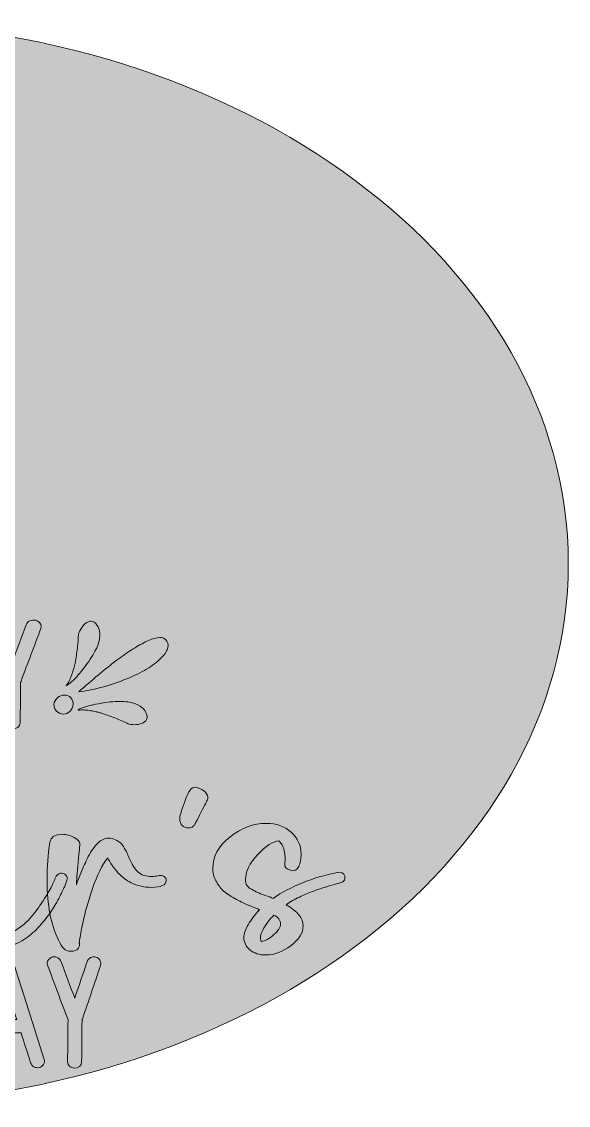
# Model space of a CAD drawing. Extents: x 133 to 1080, y -988 to 306.
# Drawn here: x 942.2 to 1080.2, y -626.2 to -352.5 of the extents above; entities that cross this region are included whole.
import ezdxf

# ---------------------------------------------------------------- set-up
doc = ezdxf.new("R2010")
doc.units = 0
doc.header["$MEASUREMENT"] = 0
doc.layers.add('Layer 1', color=7, linetype='Continuous', lineweight=0)

# ---------------------------------------------------------------- blocks, each defined once
blk = doc.blocks.new('Block_4')
at = {"layer": 'Layer 1', "true_color": 0x7b1916, "transparency": 33554687}
h = blk.add_hatch(color=26, dxfattribs=at)
h.dxf.hatch_style = 2
edge = h.paths.add_edge_path()
edge.add_spline(control_points=[(987.05, -546.17), (987.9, -546.51), (988.49, -546.97), (988.83, -547.53), (989.17, -548.09), (989.24, -548.6), (989.03, -549.04), (988.9, -549.34), (988.35, -550.42), (987.39, -552.28), (986.44, -554.15), (985.93, -555.12), (985.89, -555.22), (985.68, -555.64), (985.34, -555.92), (984.87, -556.07), (984.4, -556.22), (983.94, -556.21), (983.49, -556.03), (982.83, -555.76), (982.41, -555.36), (982.22, -554.81), (982.02, -554.26), (981.99, -553.72), (982.12, -553.18), (982.6, -551.32), (983.26, -549.47), (984.1, -547.62), (984.47, -546.82), (984.85, -546.3), (985.24, -546.05), (985.63, -545.81), (986.24, -545.85), (987.05, -546.17)], knot_values=[0, 0, 0, 0, 1, 1, 1, 2, 2, 2, 3, 3, 3, 4, 4, 4, 5, 5, 5, 6, 6, 6, 7, 7, 7, 8, 8, 8, 9, 9, 9, 10, 10, 10, 11, 11, 11, 11], degree=3, periodic=0)
h = blk.add_hatch(color=26, dxfattribs=at)
h.dxf.hatch_style = 2
edge = h.paths.add_edge_path()
edge.add_spline(control_points=[(1002.7, -584.83), (1003.62, -584.72), (1004.65, -584.15), (1005.8, -583.12), (1006.94, -582.09), (1007.51, -581.22), (1007.51, -580.5), (1007.51, -579.46), (1006.95, -578.67), (1005.84, -578.16), (1004.76, -579.28), (1003.92, -580.37), (1003.32, -581.43), (1002.72, -582.48), (1002.42, -583.29), (1002.42, -583.84), (1002.42, -584.53), (1002.51, -584.86), (1002.7, -584.83)], knot_values=[0, 0, 0, 0, 1, 1, 1, 2, 2, 2, 3, 3, 3, 4, 4, 4, 5, 5, 5, 6, 6, 6, 6], degree=3, periodic=0)
edge = h.paths.add_edge_path()
edge.add_spline(control_points=[(1021.9, -567.4), (1022.85, -567.2), (1023.45, -567.51), (1023.7, -568.33), (1023.95, -569.16), (1023.58, -569.73), (1022.59, -570.05), (1022.56, -570.05), (1022.17, -570.15), (1021.41, -570.35), (1020.65, -570.55), (1019.81, -570.8), (1018.89, -571.09), (1017.96, -571.38), (1016.93, -571.72), (1015.79, -572.13), (1014.65, -572.53), (1013.47, -573.03), (1012.25, -573.62), (1011.03, -574.21), (1009.94, -574.84), (1008.99, -575.51), (1008.99, -575.51), (1008.94, -575.55), (1008.94, -575.55), (1011.78, -577.2), (1013.2, -578.99), (1013.2, -580.93), (1013.2, -582.64), (1012.18, -584.28), (1010.15, -585.87), (1008.11, -587.46), (1006, -588.26), (1003.81, -588.26), (1002.14, -588.26), (1000.8, -587.83), (999.78, -586.96), (998.76, -586.09), (998.25, -585.05), (998.25, -583.84), (998.25, -582.97), (998.61, -581.9), (999.32, -580.63), (1000.03, -579.36), (1001, -578.08), (1002.23, -576.81), (1000.88, -576.29), (999.8, -575.86), (999.02, -575.53), (998.23, -575.2), (997.21, -574.69), (995.96, -574.01), (994.72, -573.33), (993.74, -572.67), (993.05, -572.02), (992.36, -571.37), (991.74, -570.54), (991.2, -569.53), (990.66, -568.51), (990.39, -567.44), (990.39, -566.32), (990.39, -563.4), (991.82, -560.78), (994.69, -558.47), (997.56, -556.15), (1000.64, -555), (1003.95, -555), (1006.41, -555), (1008.49, -555.74), (1010.17, -557.23), (1011.85, -558.72), (1012.69, -560.56), (1012.69, -562.76), (1012.69, -563.92), (1012.49, -564.97), (1012.09, -565.93), (1011.69, -566.79), (1010.98, -567.1), (1009.98, -566.84), (1008.98, -566.58), (1008.51, -566.08), (1008.57, -565.36), (1008.73, -564.12), (1008.68, -562.95), (1008.43, -561.85), (1008.19, -560.75), (1007.72, -559.96), (1007.05, -559.46), (1005.56, -559.55), (1003.8, -560.69), (1001.75, -562.87), (999.7, -565.05), (998.67, -567.2), (998.67, -569.31), (998.67, -569.8), (998.79, -570.24), (999.02, -570.63), (999.25, -571.02), (999.63, -571.37), (1000.17, -571.67), (1000.71, -571.97), (1001.21, -572.23), (1001.66, -572.43), (1002.1, -572.63), (1002.76, -572.89), (1003.62, -573.19), (1004.48, -573.49), (1005.15, -573.75), (1005.61, -573.95), (1010.08, -570.89), (1015.51, -568.7), (1021.9, -567.4)], knot_values=[0, 0, 0, 0, 1, 1, 1, 2, 2, 2, 3, 3, 3, 4, 4, 4, 5, 5, 5, 6, 6, 6, 7, 7, 7, 8, 8, 8, 9, 9, 9, 10, 10, 10, 11, 11, 11, 12, 12, 12, 13, 13, 13, 14, 14, 14, 15, 15, 15, 16, 16, 16, 17, 17, 17, 18, 18, 18, 19, 19, 19, 20, 20, 20, 21, 21, 21, 22, 22, 22, 23, 23, 23, 24, 24, 24, 25, 25, 25, 26, 26, 26, 27, 27, 27, 28, 28, 28, 29, 29, 29, 30, 30, 30, 31, 31, 31, 32, 32, 32, 33, 33, 33, 34, 34, 34, 35, 35, 35, 36, 36, 36, 37, 37, 37, 37], degree=3, periodic=0)
h = blk.add_hatch(color=26, dxfattribs=at)
h.dxf.hatch_style = 2
edge = h.paths.add_edge_path()
edge.add_spline(control_points=[(935.43, -561.46), (933.73, -562.64), (932.2, -564.54), (930.85, -567.14), (932.26, -567.6), (933.55, -567.06), (934.71, -565.51), (935.87, -563.97), (936.1, -562.62), (935.43, -561.46)], knot_values=[0, 0, 0, 0, 1, 1, 1, 2, 2, 2, 3, 3, 3, 3], degree=3, periodic=0)
edge = h.paths.add_edge_path()
edge.add_spline(control_points=[(950.65, -568.83), (950.93, -568.11), (951.35, -567.7), (951.92, -567.59), (952.49, -567.49), (952.95, -567.65), (953.31, -568.07), (953.66, -568.49), (953.75, -568.96), (953.56, -569.48), (953.38, -570), (953.19, -570.48), (953.01, -570.91), (952.82, -571.35), (952.41, -572.21), (951.76, -573.49), (951.11, -574.78), (950.46, -575.94), (949.79, -576.96), (949.13, -577.99), (948.23, -579.16), (947.09, -580.48), (945.94, -581.79), (944.78, -582.89), (943.59, -583.77), (942.4, -584.65), (940.98, -585.4), (939.31, -586.02), (937.65, -586.65), (935.94, -586.96), (934.18, -586.96), (930.29, -586.96), (927.08, -585.68), (924.53, -583.12), (921.99, -580.56), (920.71, -577.39), (920.71, -573.6), (920.71, -570.77), (921.38, -568.09), (922.73, -565.56), (924.07, -563.03), (925.76, -561.04), (927.79, -559.59), (929.83, -558.15), (931.89, -557.43), (933.99, -557.43), (935.63, -557.43), (936.99, -557.8), (938.09, -558.53), (939.18, -559.27), (939.73, -560.39), (939.73, -561.89), (939.73, -564.21), (938.91, -566.15), (937.28, -567.73), (935.64, -569.3), (933.88, -570.09), (932, -570.09), (931.11, -570.03), (930.35, -569.87), (929.74, -569.61), (928.96, -571.69), (928.58, -573.78), (928.58, -575.86), (928.58, -578.17), (929.07, -580.09), (930.04, -581.62), (931.01, -583.16), (932.59, -583.92), (934.78, -583.92), (936.54, -583.92), (938.27, -583.42), (939.98, -582.43), (941.7, -581.43), (943.13, -580.27), (944.29, -578.96), (945.44, -577.64), (946.53, -576.19), (947.55, -574.6), (948.57, -573.01), (949.3, -571.77), (949.75, -570.87), (950.19, -569.97), (950.49, -569.29), (950.65, -568.83)], knot_values=[0, 0, 0, 0, 1, 1, 1, 2, 2, 2, 3, 3, 3, 4, 4, 4, 5, 5, 5, 6, 6, 6, 7, 7, 7, 8, 8, 8, 9, 9, 9, 10, 10, 10, 11, 11, 11, 12, 12, 12, 13, 13, 13, 14, 14, 14, 15, 15, 15, 16, 16, 16, 17, 17, 17, 18, 18, 18, 19, 19, 19, 20, 20, 20, 21, 21, 21, 22, 22, 22, 23, 23, 23, 24, 24, 24, 25, 25, 25, 26, 26, 26, 27, 27, 27, 28, 28, 28, 28], degree=3, periodic=0)
h = blk.add_hatch(color=26, dxfattribs=at)
h.dxf.hatch_style = 2
edge = h.paths.add_edge_path()
edge.add_spline(control_points=[(977.25, -568.18), (977.56, -568.18), (977.87, -568.28), (978.18, -568.48), (978.48, -568.69), (978.64, -569), (978.64, -569.44), (978.64, -570.6), (977.37, -571.17), (974.84, -571.17), (973.98, -571.17), (973.15, -571.08), (972.35, -570.89), (971.54, -570.7), (970.84, -570.49), (970.24, -570.24), (969.64, -570), (969.05, -569.65), (968.46, -569.22), (967.87, -568.79), (967.4, -568.4), (967.03, -568.05), (966.66, -567.7), (966.26, -567.27), (965.85, -566.75), (965.43, -566.23), (965.14, -565.84), (964.97, -565.58), (964.8, -565.32), (964.57, -564.96), (964.3, -564.49), (964.02, -564.03), (963.86, -563.79), (963.83, -563.76), (962.45, -565.49), (961.18, -568.06), (960.04, -571.46), (958.9, -574.85), (958.1, -577.62), (957.66, -579.76), (957.21, -581.9), (956.89, -583.7), (956.71, -585.18), (956.71, -585.18), (956.71, -585.22), (956.71, -585.22), (956.71, -585.22), (956.75, -585.27), (956.75, -585.27), (956.85, -585.76), (956.72, -586.22), (956.38, -586.65), (956.04, -587.09), (955.46, -587.3), (954.63, -587.3), (953.85, -587.3), (953.25, -587.09), (952.8, -586.65), (952.35, -586.22), (951.9, -585.51), (951.43, -584.53), (949.52, -580.45), (948.57, -575.51), (948.57, -569.7), (948.57, -567.99), (948.62, -566.33), (948.73, -564.71), (948.84, -563.09), (948.95, -561.83), (949.07, -560.94), (949.2, -560.04), (949.31, -559.49), (949.4, -559.29), (949.8, -558.28), (950.79, -557.77), (952.36, -557.77), (953.47, -557.77), (954.5, -558.04), (955.44, -558.57), (956.38, -559.11), (956.85, -559.65), (956.85, -560.2), (956.85, -560.46), (956.71, -562), (956.43, -564.82), (956.15, -567.64), (956, -569.55), (955.97, -570.57), (956.37, -569.38), (956.79, -568.25), (957.24, -567.16), (957.69, -566.08), (958.27, -564.83), (958.98, -563.41), (959.68, -561.99), (960.49, -560.86), (961.38, -560.01), (962.28, -559.16), (963.17, -558.73), (964.06, -558.73), (964.68, -558.73), (965.27, -558.87), (965.82, -559.14), (966.38, -559.41), (966.81, -559.69), (967.12, -559.96), (967.43, -560.24), (967.77, -560.69), (968.14, -561.33), (968.51, -561.97), (968.72, -562.38), (968.78, -562.56), (968.84, -562.75), (969.01, -563.17), (969.29, -563.8), (969.91, -565.27), (970.63, -566.42), (971.47, -567.23), (972.3, -568.04), (973.52, -568.44), (975.12, -568.44), (975.31, -568.44), (975.68, -568.4), (976.23, -568.31), (976.79, -568.22), (977.13, -568.18), (977.25, -568.18)], knot_values=[0, 0, 0, 0, 1, 1, 1, 2, 2, 2, 3, 3, 3, 4, 4, 4, 5, 5, 5, 6, 6, 6, 7, 7, 7, 8, 8, 8, 9, 9, 9, 10, 10, 10, 11, 11, 11, 12, 12, 12, 13, 13, 13, 14, 14, 14, 15, 15, 15, 16, 16, 16, 17, 17, 17, 18, 18, 18, 19, 19, 19, 20, 20, 20, 21, 21, 21, 22, 22, 22, 23, 23, 23, 24, 24, 24, 25, 25, 25, 26, 26, 26, 27, 27, 27, 28, 28, 28, 29, 29, 29, 30, 30, 30, 31, 31, 31, 32, 32, 32, 33, 33, 33, 34, 34, 34, 35, 35, 35, 36, 36, 36, 37, 37, 37, 38, 38, 38, 39, 39, 39, 40, 40, 40, 41, 41, 41, 42, 42, 42, 42], degree=3, periodic=0)
at = {"layer": 'Layer 1'}
for points, knots in [([(987.05, -546.17), (987.9, -546.51), (988.49, -546.97), (988.83, -547.53), (989.17, -548.09), (989.24, -548.6), (989.03, -549.04), (988.9, -549.34), (988.35, -550.42), (987.39, -552.28), (986.44, -554.15), (985.93, -555.12), (985.89, -555.22), (985.68, -555.64), (985.34, -555.92), (984.87, -556.07), (984.4, -556.22), (983.94, -556.21), (983.49, -556.03), (982.83, -555.76), (982.41, -555.36), (982.22, -554.81), (982.02, -554.26), (981.99, -553.72), (982.12, -553.18), (982.6, -551.32), (983.26, -549.47), (984.1, -547.62), (984.47, -546.82), (984.85, -546.3), (985.24, -546.05), (985.63, -545.81), (986.24, -545.85), (987.05, -546.17)], [0, 0, 0, 0, 1, 1, 1, 2, 2, 2, 3, 3, 3, 4, 4, 4, 5, 5, 5, 6, 6, 6, 7, 7, 7, 8, 8, 8, 9, 9, 9, 10, 10, 10, 11, 11, 11, 11]), ([(1021.9, -567.4), (1022.85, -567.2), (1023.45, -567.51), (1023.7, -568.33), (1023.95, -569.16), (1023.58, -569.73), (1022.59, -570.05), (1022.56, -570.05), (1022.17, -570.15), (1021.41, -570.35), (1020.65, -570.55), (1019.81, -570.8), (1018.89, -571.09), (1017.96, -571.38), (1016.93, -571.72), (1015.79, -572.13), (1014.65, -572.53), (1013.47, -573.03), (1012.25, -573.62), (1011.03, -574.21), (1009.94, -574.84), (1008.99, -575.51), (1008.99, -575.51), (1008.94, -575.55), (1008.94, -575.55), (1011.78, -577.2), (1013.2, -578.99), (1013.2, -580.93), (1013.2, -582.64), (1012.18, -584.28), (1010.15, -585.87), (1008.11, -587.46), (1006, -588.26), (1003.81, -588.26), (1002.14, -588.26), (1000.8, -587.83), (999.78, -586.96), (998.76, -586.09), (998.25, -585.05), (998.25, -583.84), (998.25, -582.97), (998.61, -581.9), (999.32, -580.63), (1000.03, -579.36), (1001, -578.08), (1002.23, -576.81), (1000.88, -576.29), (999.8, -575.86), (999.02, -575.53), (998.23, -575.2), (997.21, -574.69), (995.96, -574.01), (994.72, -573.33), (993.74, -572.67), (993.05, -572.02), (992.36, -571.37), (991.74, -570.54), (991.2, -569.53), (990.66, -568.51), (990.39, -567.44), (990.39, -566.32), (990.39, -563.4), (991.82, -560.78), (994.69, -558.47), (997.56, -556.15), (1000.64, -555), (1003.95, -555), (1006.41, -555), (1008.49, -555.74), (1010.17, -557.23), (1011.85, -558.72), (1012.69, -560.56), (1012.69, -562.76), (1012.69, -563.92), (1012.49, -564.97), (1012.09, -565.93), (1011.69, -566.79), (1010.98, -567.1), (1009.98, -566.84), (1008.98, -566.58), (1008.51, -566.08), (1008.57, -565.36), (1008.73, -564.12), (1008.68, -562.95), (1008.43, -561.85), (1008.19, -560.75), (1007.72, -559.96), (1007.05, -559.46), (1005.56, -559.55), (1003.8, -560.69), (1001.75, -562.87), (999.7, -565.05), (998.67, -567.2), (998.67, -569.31), (998.67, -569.8), (998.79, -570.24), (999.02, -570.63), (999.25, -571.02), (999.63, -571.37), (1000.17, -571.67), (1000.71, -571.97), (1001.21, -572.23), (1001.66, -572.43), (1002.1, -572.63), (1002.76, -572.89), (1003.62, -573.19), (1004.48, -573.49), (1005.15, -573.75), (1005.61, -573.95), (1010.08, -570.89), (1015.51, -568.7), (1021.9, -567.4)], [0, 0, 0, 0, 1, 1, 1, 2, 2, 2, 3, 3, 3, 4, 4, 4, 5, 5, 5, 6, 6, 6, 7, 7, 7, 8, 8, 8, 9, 9, 9, 10, 10, 10, 11, 11, 11, 12, 12, 12, 13, 13, 13, 14, 14, 14, 15, 15, 15, 16, 16, 16, 17, 17, 17, 18, 18, 18, 19, 19, 19, 20, 20, 20, 21, 21, 21, 22, 22, 22, 23, 23, 23, 24, 24, 24, 25, 25, 25, 26, 26, 26, 27, 27, 27, 28, 28, 28, 29, 29, 29, 30, 30, 30, 31, 31, 31, 32, 32, 32, 33, 33, 33, 34, 34, 34, 35, 35, 35, 36, 36, 36, 37, 37, 37, 37]), ([(950.65, -568.83), (950.93, -568.11), (951.35, -567.7), (951.92, -567.59), (952.49, -567.49), (952.95, -567.65), (953.31, -568.07), (953.66, -568.49), (953.75, -568.96), (953.56, -569.48), (953.38, -570), (953.19, -570.48), (953.01, -570.91), (952.82, -571.35), (952.41, -572.21), (951.76, -573.49), (951.11, -574.78), (950.46, -575.94), (949.79, -576.96), (949.13, -577.99), (948.23, -579.16), (947.09, -580.48), (945.94, -581.79), (944.78, -582.89), (943.59, -583.77), (942.4, -584.65), (940.98, -585.4), (939.31, -586.02), (937.65, -586.65), (935.94, -586.96), (934.18, -586.96), (930.29, -586.96), (927.08, -585.68), (924.53, -583.12), (921.99, -580.56), (920.71, -577.39), (920.71, -573.6), (920.71, -570.77), (921.38, -568.09), (922.73, -565.56), (924.07, -563.03), (925.76, -561.04), (927.79, -559.59), (929.83, -558.15), (931.89, -557.43), (933.99, -557.43), (935.63, -557.43), (936.99, -557.8), (938.09, -558.53), (939.18, -559.27), (939.73, -560.39), (939.73, -561.89), (939.73, -564.21), (938.91, -566.15), (937.28, -567.73), (935.64, -569.3), (933.88, -570.09), (932, -570.09), (931.11, -570.03), (930.35, -569.87), (929.74, -569.61), (928.96, -571.69), (928.58, -573.78), (928.58, -575.86), (928.58, -578.17), (929.07, -580.09), (930.04, -581.62), (931.01, -583.16), (932.59, -583.92), (934.78, -583.92), (936.54, -583.92), (938.27, -583.42), (939.98, -582.43), (941.7, -581.43), (943.13, -580.27), (944.29, -578.96), (945.44, -577.64), (946.53, -576.19), (947.55, -574.6), (948.57, -573.01), (949.3, -571.77), (949.75, -570.87), (950.19, -569.97), (950.49, -569.29), (950.65, -568.83)], [0, 0, 0, 0, 1, 1, 1, 2, 2, 2, 3, 3, 3, 4, 4, 4, 5, 5, 5, 6, 6, 6, 7, 7, 7, 8, 8, 8, 9, 9, 9, 10, 10, 10, 11, 11, 11, 12, 12, 12, 13, 13, 13, 14, 14, 14, 15, 15, 15, 16, 16, 16, 17, 17, 17, 18, 18, 18, 19, 19, 19, 20, 20, 20, 21, 21, 21, 22, 22, 22, 23, 23, 23, 24, 24, 24, 25, 25, 25, 26, 26, 26, 27, 27, 27, 28, 28, 28, 28]), ([(977.25, -568.18), (977.56, -568.18), (977.87, -568.28), (978.18, -568.48), (978.48, -568.69), (978.64, -569), (978.64, -569.44), (978.64, -570.6), (977.37, -571.17), (974.84, -571.17), (973.98, -571.17), (973.15, -571.08), (972.35, -570.89), (971.54, -570.7), (970.84, -570.49), (970.24, -570.24), (969.64, -570), (969.05, -569.65), (968.46, -569.22), (967.87, -568.79), (967.4, -568.4), (967.03, -568.05), (966.66, -567.7), (966.26, -567.27), (965.85, -566.75), (965.43, -566.23), (965.14, -565.84), (964.97, -565.58), (964.8, -565.32), (964.57, -564.96), (964.3, -564.49), (964.02, -564.03), (963.86, -563.79), (963.83, -563.76), (962.45, -565.49), (961.18, -568.06), (960.04, -571.46), (958.9, -574.85), (958.1, -577.62), (957.66, -579.76), (957.21, -581.9), (956.89, -583.7), (956.71, -585.18), (956.71, -585.18), (956.71, -585.22), (956.71, -585.22), (956.71, -585.22), (956.75, -585.27), (956.75, -585.27), (956.85, -585.76), (956.72, -586.22), (956.38, -586.65), (956.04, -587.09), (955.46, -587.3), (954.63, -587.3), (953.85, -587.3), (953.25, -587.09), (952.8, -586.65), (952.35, -586.22), (951.9, -585.51), (951.43, -584.53), (949.52, -580.45), (948.57, -575.51), (948.57, -569.7), (948.57, -567.99), (948.62, -566.33), (948.73, -564.71), (948.84, -563.09), (948.95, -561.83), (949.07, -560.94), (949.2, -560.04), (949.31, -559.49), (949.4, -559.29), (949.8, -558.28), (950.79, -557.77), (952.36, -557.77), (953.47, -557.77), (954.5, -558.04), (955.44, -558.57), (956.38, -559.11), (956.85, -559.65), (956.85, -560.2), (956.85, -560.46), (956.71, -562), (956.43, -564.82), (956.15, -567.64), (956, -569.55), (955.97, -570.57), (956.37, -569.38), (956.79, -568.25), (957.24, -567.16), (957.69, -566.08), (958.27, -564.83), (958.98, -563.41), (959.68, -561.99), (960.49, -560.86), (961.38, -560.01), (962.28, -559.16), (963.17, -558.73), (964.06, -558.73), (964.68, -558.73), (965.27, -558.87), (965.82, -559.14), (966.38, -559.41), (966.81, -559.69), (967.12, -559.96), (967.43, -560.24), (967.77, -560.69), (968.14, -561.33), (968.51, -561.97), (968.72, -562.38), (968.78, -562.56), (968.84, -562.75), (969.01, -563.17), (969.29, -563.8), (969.91, -565.27), (970.63, -566.42), (971.47, -567.23), (972.3, -568.04), (973.52, -568.44), (975.12, -568.44), (975.31, -568.44), (975.68, -568.4), (976.23, -568.31), (976.79, -568.22), (977.13, -568.18), (977.25, -568.18)], [0, 0, 0, 0, 1, 1, 1, 2, 2, 2, 3, 3, 3, 4, 4, 4, 5, 5, 5, 6, 6, 6, 7, 7, 7, 8, 8, 8, 9, 9, 9, 10, 10, 10, 11, 11, 11, 12, 12, 12, 13, 13, 13, 14, 14, 14, 15, 15, 15, 16, 16, 16, 17, 17, 17, 18, 18, 18, 19, 19, 19, 20, 20, 20, 21, 21, 21, 22, 22, 22, 23, 23, 23, 24, 24, 24, 25, 25, 25, 26, 26, 26, 27, 27, 27, 28, 28, 28, 29, 29, 29, 30, 30, 30, 31, 31, 31, 32, 32, 32, 33, 33, 33, 34, 34, 34, 35, 35, 35, 36, 36, 36, 37, 37, 37, 38, 38, 38, 39, 39, 39, 40, 40, 40, 41, 41, 41, 42, 42, 42, 42]), ([(1002.7, -584.83), (1003.62, -584.72), (1004.65, -584.15), (1005.8, -583.12), (1006.94, -582.09), (1007.51, -581.22), (1007.51, -580.5), (1007.51, -579.46), (1006.95, -578.67), (1005.84, -578.16), (1004.76, -579.28), (1003.92, -580.37), (1003.32, -581.43), (1002.72, -582.48), (1002.42, -583.29), (1002.42, -583.84), (1002.42, -584.53), (1002.51, -584.86), (1002.7, -584.83)], [0, 0, 0, 0, 1, 1, 1, 2, 2, 2, 3, 3, 3, 4, 4, 4, 5, 5, 5, 6, 6, 6, 6])]:
    blk.add_open_spline(points, degree=3, knots=knots, dxfattribs=at)
blk = doc.blocks.new('Block_5')
at = {"layer": 'Layer 1', "true_color": 0x7b1916, "transparency": 33554687}
h = blk.add_hatch(color=26, dxfattribs=at)
h.dxf.hatch_style = 2
edge = h.paths.add_edge_path()
edge.add_spline(control_points=[(940.93, -604.56), (939.91, -601.35), (938.89, -598.14), (937.86, -594.93), (936.86, -598.14), (935.85, -601.35), (934.85, -604.56), (936.88, -604.56), (938.9, -604.56), (940.93, -604.56)], knot_values=[0, 0, 0, 0, 1, 1, 1, 2, 2, 2, 3, 3, 3, 3], degree=3, periodic=0)
edge = h.paths.add_edge_path()
edge.add_spline(control_points=[(947.84, -614.63), (948.12, -615.5), (947.47, -616.47), (946.57, -616.69), (945.62, -616.93), (944.69, -616.36), (944.41, -615.48), (943.61, -612.96), (942.8, -610.44), (942, -607.92), (941.91, -607.94), (941.82, -607.95), (941.72, -607.95), (939.08, -607.95), (936.44, -607.95), (933.79, -607.95), (933, -610.47), (932.21, -613), (931.42, -615.53), (931.15, -616.4), (930.16, -616.94), (929.23, -616.68), (928.32, -616.43), (927.75, -615.46), (928.02, -614.58), (930.68, -606.08), (933.33, -597.59), (935.99, -589.09), (936.23, -588.31), (937.03, -587.81), (937.85, -587.88), (938.69, -587.81), (939.47, -588.35), (939.72, -589.13), (942.42, -597.63), (945.13, -606.13), (947.84, -614.63)], knot_values=[0, 0, 0, 0, 1, 1, 1, 2, 2, 2, 3, 3, 3, 4, 4, 4, 5, 5, 5, 6, 6, 6, 7, 7, 7, 8, 8, 8, 9, 9, 9, 10, 10, 10, 11, 11, 11, 12, 12, 12, 12], degree=3, periodic=0)
h = blk.add_hatch(color=26, dxfattribs=at)
h.dxf.hatch_style = 2
edge = h.paths.add_edge_path()
edge.add_spline(control_points=[(962.07, -590.86), (960.54, -595.41), (959.01, -599.95), (957.48, -604.49), (957.46, -604.54), (957.45, -604.58), (957.42, -604.63), (957.42, -604.69), (957.41, -604.75), (957.39, -604.81), (957.36, -608.28), (957.32, -611.75), (957.29, -615.22), (957.27, -617.4), (953.73, -617.35), (953.75, -615.18), (953.78, -611.67), (953.81, -608.16), (953.85, -604.65), (952.13, -600.04), (950.4, -595.43), (948.68, -590.82), (948.36, -589.95), (949.08, -588.97), (949.95, -588.76), (950.93, -588.51), (951.79, -589.1), (952.11, -589.96), (953.26, -593.03), (954.4, -596.11), (955.55, -599.18), (956.59, -596.09), (957.63, -593.01), (958.67, -589.92), (958.97, -589.05), (959.92, -588.51), (960.87, -588.77), (961.77, -589.02), (962.37, -589.99), (962.07, -590.86)], knot_values=[0, 0, 0, 0, 1, 1, 1, 2, 2, 2, 3, 3, 3, 4, 4, 4, 5, 5, 5, 6, 6, 6, 7, 7, 7, 8, 8, 8, 9, 9, 9, 10, 10, 10, 11, 11, 11, 12, 12, 12, 13, 13, 13, 13], degree=3, periodic=0)
h = blk.add_hatch(color=26, dxfattribs=at)
h.dxf.hatch_style = 2
edge = h.paths.add_edge_path()
edge.add_spline(control_points=[(924.45, -602.15), (924.43, -601.79), (924.41, -601.43), (924.37, -601.07), (924.36, -600.98), (924.35, -600.89), (924.35, -600.8), (924.35, -600.82), (924.3, -600.44), (924.3, -600.45), (924.11, -599.16), (923.78, -597.89), (923.31, -596.67), (923.29, -596.62), (923.27, -596.57), (923.25, -596.52), (923.24, -596.5), (923.22, -596.45), (923.19, -596.39), (923.12, -596.24), (923.05, -596.09), (922.98, -595.95), (922.86, -595.71), (922.73, -595.47), (922.59, -595.24), (922.29, -594.73), (921.99, -594.3), (921.6, -593.87), (921.07, -593.31), (920.72, -593.02), (920.07, -592.67), (919.67, -592.45), (919.8, -592.5), (919.42, -592.38), (919.17, -592.3), (918.91, -592.23), (918.64, -592.18), (918.75, -592.2), (918.22, -592.14), (918.16, -592.14), (918.01, -592.14), (917.87, -592.14), (917.72, -592.15), (917.67, -592.15), (917.5, -592.16), (917.46, -592.17), (917.32, -592.19), (917.18, -592.22), (917.04, -592.25), (916.89, -592.28), (916.74, -592.32), (916.59, -592.37), (916.55, -592.38), (916.35, -592.44), (916.33, -592.45), (916.23, -592.48), (916.14, -592.52), (916.05, -592.56), (916.11, -599.38), (916.16, -606.2), (916.22, -613.02), (916.25, -613.03), (916.28, -613.04), (916.31, -613.05), (916.47, -613.11), (916.63, -613.15), (916.8, -613.2), (916.94, -613.23), (917.08, -613.26), (917.23, -613.29), (917.27, -613.3), (917.3, -613.31), (917.33, -613.31), (917.4, -613.32), (917.48, -613.32), (917.49, -613.32), (917.9, -613.36), (918.3, -613.35), (918.71, -613.32), (918.56, -613.33), (919.15, -613.25), (919.28, -613.22), (919.47, -613.17), (919.64, -613.12), (919.82, -613.07), (919.85, -613.06), (919.87, -613.05), (919.89, -613.05), (919.9, -613.04), (919.92, -613.03), (919.94, -613.02), (920.22, -612.89), (920.49, -612.76), (920.76, -612.59), (920.77, -612.59), (921.01, -612.42), (921.02, -612.41), (921.09, -612.36), (921.15, -612.31), (921.21, -612.26), (921.77, -611.79), (922.08, -611.43), (922.46, -610.85), (923.18, -609.77), (923.43, -609.15), (923.81, -607.86), (924, -607.22), (924.15, -606.57), (924.26, -605.92), (924.26, -605.87), (924.31, -605.57), (924.31, -605.57), (924.32, -605.45), (924.34, -605.33), (924.35, -605.21), (924.39, -604.86), (924.42, -604.5), (924.44, -604.14), (924.47, -603.48), (924.48, -602.81), (924.45, -602.15)], knot_values=[0, 0, 0, 0, 1, 1, 1, 2, 2, 2, 3, 3, 3, 4, 4, 4, 5, 5, 5, 6, 6, 6, 7, 7, 7, 8, 8, 8, 9, 9, 9, 10, 10, 10, 11, 11, 11, 12, 12, 12, 13, 13, 13, 14, 14, 14, 15, 15, 15, 16, 16, 16, 17, 17, 17, 18, 18, 18, 19, 19, 19, 20, 20, 20, 21, 21, 21, 22, 22, 22, 23, 23, 23, 24, 24, 24, 25, 25, 25, 26, 26, 26, 27, 27, 27, 28, 28, 28, 29, 29, 29, 30, 30, 30, 31, 31, 31, 32, 32, 32, 33, 33, 33, 34, 34, 34, 35, 35, 35, 36, 36, 36, 37, 37, 37, 38, 38, 38, 39, 39, 39, 40, 40, 40, 40], degree=3, periodic=0)
edge = h.paths.add_edge_path()
edge.add_spline(control_points=[(927.86, -600.58), (928.22, -603.59), (927.97, -606.8), (926.93, -609.68), (925.84, -612.67), (923.8, -615.43), (920.51, -616.4), (918.98, -616.85), (917.1, -616.88), (915.55, -616.38), (915.24, -616.61), (914.85, -616.75), (914.44, -616.75), (913.47, -616.73), (912.7, -615.95), (912.7, -615.03), (912.63, -606.81), (912.56, -598.59), (912.49, -590.37), (912.49, -589.45), (913.34, -588.69), (914.29, -588.7), (914.75, -588.71), (915.16, -588.89), (915.47, -589.17), (916.78, -588.77), (918.16, -588.66), (919.55, -588.91), (921.49, -589.26), (923.27, -590.44), (924.48, -591.9), (926.54, -594.39), (927.48, -597.46), (927.86, -600.58)], knot_values=[0, 0, 0, 0, 1, 1, 1, 2, 2, 2, 3, 3, 3, 4, 4, 4, 5, 5, 5, 6, 6, 6, 7, 7, 7, 8, 8, 8, 9, 9, 9, 10, 10, 10, 11, 11, 11, 11], degree=3, periodic=0)
at = {"layer": 'Layer 1'}
for points, knots in [([(947.84, -614.63), (948.12, -615.5), (947.47, -616.47), (946.57, -616.69), (945.62, -616.93), (944.69, -616.36), (944.41, -615.48), (943.61, -612.96), (942.8, -610.44), (942, -607.92), (941.91, -607.94), (941.82, -607.95), (941.72, -607.95), (939.08, -607.95), (936.44, -607.95), (933.79, -607.95), (933, -610.47), (932.21, -613), (931.42, -615.53), (931.15, -616.4), (930.16, -616.94), (929.23, -616.68), (928.32, -616.43), (927.75, -615.46), (928.02, -614.58), (930.68, -606.08), (933.33, -597.59), (935.99, -589.09), (936.23, -588.31), (937.03, -587.81), (937.85, -587.88), (938.69, -587.81), (939.47, -588.35), (939.72, -589.13), (942.42, -597.63), (945.13, -606.13), (947.84, -614.63)], [0, 0, 0, 0, 1, 1, 1, 2, 2, 2, 3, 3, 3, 4, 4, 4, 5, 5, 5, 6, 6, 6, 7, 7, 7, 8, 8, 8, 9, 9, 9, 10, 10, 10, 11, 11, 11, 12, 12, 12, 12]), ([(962.07, -590.86), (960.54, -595.41), (959.01, -599.95), (957.48, -604.49), (957.46, -604.54), (957.45, -604.58), (957.42, -604.63), (957.42, -604.69), (957.41, -604.75), (957.39, -604.81), (957.36, -608.28), (957.32, -611.75), (957.29, -615.22), (957.27, -617.4), (953.73, -617.35), (953.75, -615.18), (953.78, -611.67), (953.81, -608.16), (953.85, -604.65), (952.13, -600.04), (950.4, -595.43), (948.68, -590.82), (948.36, -589.95), (949.08, -588.97), (949.95, -588.76), (950.93, -588.51), (951.79, -589.1), (952.11, -589.96), (953.26, -593.03), (954.4, -596.11), (955.55, -599.18), (956.59, -596.09), (957.63, -593.01), (958.67, -589.92), (958.97, -589.05), (959.92, -588.51), (960.87, -588.77), (961.77, -589.02), (962.37, -589.99), (962.07, -590.86)], [0, 0, 0, 0, 1, 1, 1, 2, 2, 2, 3, 3, 3, 4, 4, 4, 5, 5, 5, 6, 6, 6, 7, 7, 7, 8, 8, 8, 9, 9, 9, 10, 10, 10, 11, 11, 11, 12, 12, 12, 13, 13, 13, 13]), ([(927.86, -600.58), (928.22, -603.59), (927.97, -606.8), (926.93, -609.68), (925.84, -612.67), (923.8, -615.43), (920.51, -616.4), (918.98, -616.85), (917.1, -616.88), (915.55, -616.38), (915.24, -616.61), (914.85, -616.75), (914.44, -616.75), (913.47, -616.73), (912.7, -615.95), (912.7, -615.03), (912.63, -606.81), (912.56, -598.59), (912.49, -590.37), (912.49, -589.45), (913.34, -588.69), (914.29, -588.7), (914.75, -588.71), (915.16, -588.89), (915.47, -589.17), (916.78, -588.77), (918.16, -588.66), (919.55, -588.91), (921.49, -589.26), (923.27, -590.44), (924.48, -591.9), (926.54, -594.39), (927.48, -597.46), (927.86, -600.58)], [0, 0, 0, 0, 1, 1, 1, 2, 2, 2, 3, 3, 3, 4, 4, 4, 5, 5, 5, 6, 6, 6, 7, 7, 7, 8, 8, 8, 9, 9, 9, 10, 10, 10, 11, 11, 11, 11]), ([(924.45, -602.15), (924.43, -601.79), (924.41, -601.43), (924.37, -601.07), (924.36, -600.98), (924.35, -600.89), (924.35, -600.8), (924.35, -600.82), (924.3, -600.44), (924.3, -600.45), (924.11, -599.16), (923.78, -597.89), (923.31, -596.67), (923.29, -596.62), (923.27, -596.57), (923.25, -596.52), (923.24, -596.5), (923.22, -596.45), (923.19, -596.39), (923.12, -596.24), (923.05, -596.09), (922.98, -595.95), (922.86, -595.71), (922.73, -595.47), (922.59, -595.24), (922.29, -594.73), (921.99, -594.3), (921.6, -593.87), (921.07, -593.31), (920.72, -593.02), (920.07, -592.67), (919.67, -592.45), (919.8, -592.5), (919.42, -592.38), (919.17, -592.3), (918.91, -592.23), (918.64, -592.18), (918.75, -592.2), (918.22, -592.14), (918.16, -592.14), (918.01, -592.14), (917.87, -592.14), (917.72, -592.15), (917.67, -592.15), (917.5, -592.16), (917.46, -592.17), (917.32, -592.19), (917.18, -592.22), (917.04, -592.25), (916.89, -592.28), (916.74, -592.32), (916.59, -592.37), (916.55, -592.38), (916.35, -592.44), (916.33, -592.45), (916.23, -592.48), (916.14, -592.52), (916.05, -592.56), (916.11, -599.38), (916.16, -606.2), (916.22, -613.02), (916.25, -613.03), (916.28, -613.04), (916.31, -613.05), (916.47, -613.11), (916.63, -613.15), (916.8, -613.2), (916.94, -613.23), (917.08, -613.26), (917.23, -613.29), (917.27, -613.3), (917.3, -613.31), (917.33, -613.31), (917.4, -613.32), (917.48, -613.32), (917.49, -613.32), (917.9, -613.36), (918.3, -613.35), (918.71, -613.32), (918.56, -613.33), (919.15, -613.25), (919.28, -613.22), (919.47, -613.17), (919.64, -613.12), (919.82, -613.07), (919.85, -613.06), (919.87, -613.05), (919.89, -613.05), (919.9, -613.04), (919.92, -613.03), (919.94, -613.02), (920.22, -612.89), (920.49, -612.76), (920.76, -612.59), (920.77, -612.59), (921.01, -612.42), (921.02, -612.41), (921.09, -612.36), (921.15, -612.31), (921.21, -612.26), (921.77, -611.79), (922.08, -611.43), (922.46, -610.85), (923.18, -609.77), (923.43, -609.15), (923.81, -607.86), (924, -607.22), (924.15, -606.57), (924.26, -605.92), (924.26, -605.87), (924.31, -605.57), (924.31, -605.57), (924.32, -605.45), (924.34, -605.33), (924.35, -605.21), (924.39, -604.86), (924.42, -604.5), (924.44, -604.14), (924.47, -603.48), (924.48, -602.81), (924.45, -602.15)], [0, 0, 0, 0, 1, 1, 1, 2, 2, 2, 3, 3, 3, 4, 4, 4, 5, 5, 5, 6, 6, 6, 7, 7, 7, 8, 8, 8, 9, 9, 9, 10, 10, 10, 11, 11, 11, 12, 12, 12, 13, 13, 13, 14, 14, 14, 15, 15, 15, 16, 16, 16, 17, 17, 17, 18, 18, 18, 19, 19, 19, 20, 20, 20, 21, 21, 21, 22, 22, 22, 23, 23, 23, 24, 24, 24, 25, 25, 25, 26, 26, 26, 27, 27, 27, 28, 28, 28, 29, 29, 29, 30, 30, 30, 31, 31, 31, 32, 32, 32, 33, 33, 33, 34, 34, 34, 35, 35, 35, 36, 36, 36, 37, 37, 37, 38, 38, 38, 39, 39, 39, 40, 40, 40, 40]), ([(940.93, -604.56), (939.91, -601.35), (938.89, -598.14), (937.86, -594.93), (936.86, -598.14), (935.85, -601.35), (934.85, -604.56), (936.88, -604.56), (938.9, -604.56), (940.93, -604.56)], [0, 0, 0, 0, 1, 1, 1, 2, 2, 2, 3, 3, 3, 3])]:
    blk.add_open_spline(points, degree=3, knots=knots, dxfattribs=at)
blk = doc.blocks.new('Block_6')
at = {"layer": 'Layer 1', "true_color": 0x7b1916, "transparency": 33554687}
h = blk.add_hatch(color=26, dxfattribs=at)
h.dxf.hatch_style = 2
edge = h.paths.add_edge_path()
edge.add_spline(control_points=[(877.36, -505.33), (877.44, -513.36), (877.51, -521.4), (877.58, -529.43), (877.59, -530.33), (876.65, -531.07), (875.62, -531.06), (874.56, -531.05), (873.72, -530.28), (873.71, -529.39), (873.69, -527.08), (873.67, -524.77), (873.65, -522.46), (871.6, -522.46), (869.54, -522.46), (867.49, -522.46), (867.51, -524.78), (867.53, -527.11), (867.55, -529.43), (867.56, -530.33), (866.62, -531.07), (865.59, -531.06), (864.53, -531.05), (863.69, -530.28), (863.68, -529.39), (863.61, -521.35), (863.54, -513.32), (863.46, -505.28), (863.45, -504.38), (864.39, -503.64), (865.42, -503.65), (866.48, -503.66), (867.32, -504.43), (867.33, -505.32), (867.37, -509.93), (867.42, -514.54), (867.46, -519.15), (869.51, -519.15), (871.57, -519.15), (873.62, -519.15), (873.58, -514.53), (873.54, -509.91), (873.49, -505.28), (873.49, -504.38), (874.42, -503.64), (875.45, -503.65), (876.51, -503.66), (877.35, -504.43), (877.36, -505.33)], knot_values=[0, 0, 0, 0, 1, 1, 1, 2, 2, 2, 3, 3, 3, 4, 4, 4, 5, 5, 5, 6, 6, 6, 7, 7, 7, 8, 8, 8, 9, 9, 9, 10, 10, 10, 11, 11, 11, 12, 12, 12, 13, 13, 13, 14, 14, 14, 15, 15, 15, 16, 16, 16, 16], degree=3, periodic=0)
h = blk.add_hatch(color=26, dxfattribs=at)
h.dxf.hatch_style = 2
edge = h.paths.add_edge_path()
edge.add_spline(control_points=[(892.79, -519.15), (891.67, -516.01), (890.55, -512.88), (889.44, -509.74), (888.34, -512.88), (887.24, -516.01), (886.15, -519.15), (888.36, -519.15), (890.57, -519.15), (892.79, -519.15)], knot_values=[0, 0, 0, 0, 1, 1, 1, 2, 2, 2, 3, 3, 3, 3], degree=3, periodic=0)
edge = h.paths.add_edge_path()
edge.add_spline(control_points=[(900.33, -528.99), (900.64, -529.85), (899.93, -530.79), (898.95, -531.01), (897.91, -531.24), (896.89, -530.68), (896.59, -529.83), (895.71, -527.36), (894.84, -524.9), (893.96, -522.44), (893.86, -522.45), (893.76, -522.46), (893.65, -522.46), (890.76, -522.46), (887.88, -522.46), (884.99, -522.46), (884.13, -524.93), (883.27, -527.4), (882.4, -529.87), (882.1, -530.73), (881.02, -531.25), (880, -531), (879.01, -530.75), (878.39, -529.8), (878.69, -528.95), (881.59, -520.64), (884.49, -512.33), (887.39, -504.03), (887.66, -503.27), (888.53, -502.78), (889.42, -502.84), (890.34, -502.78), (891.19, -503.3), (891.46, -504.07), (894.42, -512.38), (897.38, -520.68), (900.33, -528.99)], knot_values=[0, 0, 0, 0, 1, 1, 1, 2, 2, 2, 3, 3, 3, 4, 4, 4, 5, 5, 5, 6, 6, 6, 7, 7, 7, 8, 8, 8, 9, 9, 9, 10, 10, 10, 11, 11, 11, 12, 12, 12, 12], degree=3, periodic=0)
h = blk.add_hatch(color=26, dxfattribs=at)
h.dxf.hatch_style = 2
edge = h.paths.add_edge_path()
edge.add_spline(control_points=[(947.01, -505.76), (945.33, -510.2), (943.66, -514.64), (941.99, -519.08), (941.97, -519.13), (941.95, -519.17), (941.93, -519.22), (941.92, -519.28), (941.91, -519.34), (941.89, -519.4), (941.85, -522.79), (941.82, -526.18), (941.78, -529.57), (941.76, -531.7), (937.89, -531.66), (937.91, -529.53), (937.95, -526.1), (937.98, -522.67), (938.02, -519.24), (936.14, -514.74), (934.26, -510.23), (932.38, -505.72), (932.03, -504.88), (932.82, -503.91), (933.76, -503.7), (934.84, -503.46), (935.77, -504.04), (936.12, -504.88), (937.38, -507.89), (938.63, -510.89), (939.88, -513.89), (941.02, -510.87), (942.15, -507.86), (943.29, -504.84), (943.61, -503.99), (944.66, -503.46), (945.69, -503.71), (946.67, -503.96), (947.33, -504.91), (947.01, -505.76)], knot_values=[0, 0, 0, 0, 1, 1, 1, 2, 2, 2, 3, 3, 3, 4, 4, 4, 5, 5, 5, 6, 6, 6, 7, 7, 7, 8, 8, 8, 9, 9, 9, 10, 10, 10, 11, 11, 11, 12, 12, 12, 13, 13, 13, 13], degree=3, periodic=0)
at = {"layer": 'Layer 1'}
for points, knots in [([(877.36, -505.33), (877.44, -513.36), (877.51, -521.4), (877.58, -529.43), (877.59, -530.33), (876.65, -531.07), (875.62, -531.06), (874.56, -531.05), (873.72, -530.28), (873.71, -529.39), (873.69, -527.08), (873.67, -524.77), (873.65, -522.46), (871.6, -522.46), (869.54, -522.46), (867.49, -522.46), (867.51, -524.78), (867.53, -527.11), (867.55, -529.43), (867.56, -530.33), (866.62, -531.07), (865.59, -531.06), (864.53, -531.05), (863.69, -530.28), (863.68, -529.39), (863.61, -521.35), (863.54, -513.32), (863.46, -505.28), (863.45, -504.38), (864.39, -503.64), (865.42, -503.65), (866.48, -503.66), (867.32, -504.43), (867.33, -505.32), (867.37, -509.93), (867.42, -514.54), (867.46, -519.15), (869.51, -519.15), (871.57, -519.15), (873.62, -519.15), (873.58, -514.53), (873.54, -509.91), (873.49, -505.28), (873.49, -504.38), (874.42, -503.64), (875.45, -503.65), (876.51, -503.66), (877.35, -504.43), (877.36, -505.33)], [0, 0, 0, 0, 1, 1, 1, 2, 2, 2, 3, 3, 3, 4, 4, 4, 5, 5, 5, 6, 6, 6, 7, 7, 7, 8, 8, 8, 9, 9, 9, 10, 10, 10, 11, 11, 11, 12, 12, 12, 13, 13, 13, 14, 14, 14, 15, 15, 15, 16, 16, 16, 16]), ([(900.33, -528.99), (900.64, -529.85), (899.93, -530.79), (898.95, -531.01), (897.91, -531.24), (896.89, -530.68), (896.59, -529.83), (895.71, -527.36), (894.84, -524.9), (893.96, -522.44), (893.86, -522.45), (893.76, -522.46), (893.65, -522.46), (890.76, -522.46), (887.88, -522.46), (884.99, -522.46), (884.13, -524.93), (883.27, -527.4), (882.4, -529.87), (882.1, -530.73), (881.02, -531.25), (880, -531), (879.01, -530.75), (878.39, -529.8), (878.69, -528.95), (881.59, -520.64), (884.49, -512.33), (887.39, -504.03), (887.66, -503.27), (888.53, -502.78), (889.42, -502.84), (890.34, -502.78), (891.19, -503.3), (891.46, -504.07), (894.42, -512.38), (897.38, -520.68), (900.33, -528.99)], [0, 0, 0, 0, 1, 1, 1, 2, 2, 2, 3, 3, 3, 4, 4, 4, 5, 5, 5, 6, 6, 6, 7, 7, 7, 8, 8, 8, 9, 9, 9, 10, 10, 10, 11, 11, 11, 12, 12, 12, 12]), ([(947.01, -505.76), (945.33, -510.2), (943.66, -514.64), (941.99, -519.08), (941.97, -519.13), (941.95, -519.17), (941.93, -519.22), (941.92, -519.28), (941.91, -519.34), (941.89, -519.4), (941.85, -522.79), (941.82, -526.18), (941.78, -529.57), (941.76, -531.7), (937.89, -531.66), (937.91, -529.53), (937.95, -526.1), (937.98, -522.67), (938.02, -519.24), (936.14, -514.74), (934.26, -510.23), (932.38, -505.72), (932.03, -504.88), (932.82, -503.91), (933.76, -503.7), (934.84, -503.46), (935.77, -504.04), (936.12, -504.88), (937.38, -507.89), (938.63, -510.89), (939.88, -513.89), (941.02, -510.87), (942.15, -507.86), (943.29, -504.84), (943.61, -503.99), (944.66, -503.46), (945.69, -503.71), (946.67, -503.96), (947.33, -504.91), (947.01, -505.76)], [0, 0, 0, 0, 1, 1, 1, 2, 2, 2, 3, 3, 3, 4, 4, 4, 5, 5, 5, 6, 6, 6, 7, 7, 7, 8, 8, 8, 9, 9, 9, 10, 10, 10, 11, 11, 11, 12, 12, 12, 13, 13, 13, 13]), ([(892.79, -519.15), (891.67, -516.01), (890.55, -512.88), (889.44, -509.74), (888.34, -512.88), (887.24, -516.01), (886.15, -519.15), (888.36, -519.15), (890.57, -519.15), (892.79, -519.15)], [0, 0, 0, 0, 1, 1, 1, 2, 2, 2, 3, 3, 3, 3])]:
    blk.add_open_spline(points, degree=3, knots=knots, dxfattribs=at)
blk = doc.blocks.new('Block_3')
at = {"layer": 'Layer 1', "true_color": 0x7b1916, "transparency": 33554687}
h = blk.add_hatch(color=26, dxfattribs=at)
h.dxf.hatch_style = 2
edge = h.paths.add_edge_path()
edge.add_spline(control_points=[(956.57, -521.79), (959.99, -518.74), (963.15, -516.11), (966.05, -513.88), (967.3, -512.94), (968.56, -512.06), (969.83, -511.23), (971.1, -510.4), (972.28, -509.72), (973.37, -509.17), (974.46, -508.63), (975.44, -508.27), (976.32, -508.11), (977.2, -507.95), (977.88, -508.08), (978.37, -508.5), (979, -509.09), (979.24, -509.78), (979.07, -510.56), (978.91, -511.34), (978.41, -512.17), (977.57, -513.05), (976.73, -513.93), (975.62, -514.81), (974.22, -515.69), (972.83, -516.58), (971.22, -517.41), (969.39, -518.2), (967.56, -518.99), (965.56, -519.71), (963.4, -520.35), (961.23, -520.98), (958.95, -521.47), (956.57, -521.79)], knot_values=[0, 0, 0, 0, 1, 1, 1, 2, 2, 2, 3, 3, 3, 4, 4, 4, 5, 5, 5, 6, 6, 6, 7, 7, 7, 8, 8, 8, 9, 9, 9, 10, 10, 10, 11, 11, 11, 11], degree=3, periodic=0)
edge = h.paths.add_edge_path()
edge.add_spline(control_points=[(956.45, -507.76), (956.44, -507.38), (956.57, -506.91), (956.84, -506.34), (957.11, -505.76), (957.46, -505.25), (957.89, -504.79), (958.32, -504.33), (958.8, -504.05), (959.33, -503.93), (959.86, -503.82), (960.37, -504.01), (960.86, -504.52), (961.3, -505.01), (961.62, -505.63), (961.8, -506.36), (961.99, -507.1), (961.95, -507.97), (961.69, -508.99), (961.42, -510), (960.9, -511.18), (960.12, -512.51), (959.34, -513.84), (958.25, -515.35), (956.83, -517.03), (956.71, -517.19), (956.58, -517.35), (956.45, -517.49), (956.32, -517.64), (956.19, -517.79), (956.07, -517.95), (955.54, -518.54), (954.98, -519.07), (954.39, -519.56), (954.25, -519.69), (954.09, -519.82), (953.92, -519.95), (953.76, -520.07), (953.58, -520.17), (953.4, -520.24), (953.4, -520.24), (953.47, -520.13), (953.47, -520.13), (953.82, -519.62), (954.1, -519.13), (954.3, -518.66), (954.52, -518.23), (954.7, -517.78), (954.85, -517.33), (954.99, -516.88), (955.13, -516.44), (955.27, -516.02), (955.34, -515.76), (955.4, -515.51), (955.47, -515.26), (955.54, -515), (955.6, -514.75), (955.67, -514.5), (955.73, -514.16), (955.8, -513.69), (955.9, -513.08), (955.99, -512.47), (956.07, -511.82), (956.16, -511.13), (956.24, -510.44), (956.32, -509.78), (956.39, -509.17), (956.45, -508.55), (956.47, -508.08), (956.45, -507.76)], knot_values=[0, 0, 0, 0, 1, 1, 1, 2, 2, 2, 3, 3, 3, 4, 4, 4, 5, 5, 5, 6, 6, 6, 7, 7, 7, 8, 8, 8, 9, 9, 9, 10, 10, 10, 11, 11, 11, 12, 12, 12, 13, 13, 13, 14, 14, 14, 15, 15, 15, 16, 16, 16, 17, 17, 17, 18, 18, 18, 19, 19, 19, 20, 20, 20, 21, 21, 21, 22, 22, 22, 23, 23, 23, 23], degree=3, periodic=0)
edge = h.paths.add_edge_path()
edge.add_spline(control_points=[(968.75, -529.71), (968.47, -529.54), (968.04, -529.34), (967.47, -529.09), (966.89, -528.85), (966.29, -528.61), (965.65, -528.37), (965.01, -528.13), (964.39, -527.9), (963.79, -527.7), (963.2, -527.49), (962.75, -527.33), (962.46, -527.21), (962.2, -527.16), (961.95, -527.09), (961.7, -527.01), (961.45, -526.93), (961.2, -526.87), (960.94, -526.81), (960.48, -526.71), (960.02, -526.62), (959.57, -526.54), (959.12, -526.46), (958.64, -526.4), (958.13, -526.38), (957.62, -526.35), (957.07, -526.35), (956.47, -526.39), (956.47, -526.39), (956.31, -526.35), (956.31, -526.35), (956.63, -526.15), (957, -525.99), (957.41, -525.86), (957.81, -525.71), (958.18, -525.57), (958.53, -525.46), (958.89, -525.35), (959.26, -525.25), (959.66, -525.18), (959.86, -525.14), (960.05, -525.1), (960.22, -525.05), (960.4, -525.01), (960.58, -524.97), (960.78, -524.93), (962.95, -524.48), (964.81, -524.24), (966.35, -524.2), (967.89, -524.17), (969.16, -524.28), (970.17, -524.55), (971.18, -524.82), (971.97, -525.21), (972.53, -525.71), (973.09, -526.22), (973.47, -526.79), (973.69, -527.42), (973.91, -528.14), (973.84, -528.69), (973.48, -529.08), (973.12, -529.48), (972.64, -529.75), (972.04, -529.9), (971.45, -530.06), (970.83, -530.11), (970.18, -530.07), (969.52, -530.03), (969.05, -529.9), (968.75, -529.71)], knot_values=[0, 0, 0, 0, 1, 1, 1, 2, 2, 2, 3, 3, 3, 4, 4, 4, 5, 5, 5, 6, 6, 6, 7, 7, 7, 8, 8, 8, 9, 9, 9, 10, 10, 10, 11, 11, 11, 12, 12, 12, 13, 13, 13, 14, 14, 14, 15, 15, 15, 16, 16, 16, 17, 17, 17, 18, 18, 18, 19, 19, 19, 20, 20, 20, 21, 21, 21, 22, 22, 22, 23, 23, 23, 23], degree=3, periodic=0)
edge = h.paths.add_edge_path()
edge.add_spline(control_points=[(953.57, -527.22), (952.97, -527.46), (952.34, -527.45), (951.7, -527.16), (951.06, -526.88), (950.64, -526.44), (950.44, -525.83), (950.22, -525.25), (950.26, -524.65), (950.57, -524.03), (950.88, -523.42), (951.36, -522.99), (952.02, -522.75), (952.67, -522.52), (953.29, -522.52), (953.86, -522.76), (954.43, -523.01), (954.82, -523.43), (955.01, -524.03), (955.24, -524.61), (955.21, -525.23), (954.91, -525.88), (954.62, -526.52), (954.18, -526.97), (953.57, -527.22)], knot_values=[0, 0, 0, 0, 1, 1, 1, 2, 2, 2, 3, 3, 3, 4, 4, 4, 5, 5, 5, 6, 6, 6, 7, 7, 7, 8, 8, 8, 8], degree=3, periodic=0)
at = {"layer": 'Layer 1'}
for points, knots in [([(956.45, -507.76), (956.44, -507.38), (956.57, -506.91), (956.84, -506.34), (957.11, -505.76), (957.46, -505.25), (957.89, -504.79), (958.32, -504.33), (958.8, -504.05), (959.33, -503.93), (959.86, -503.82), (960.37, -504.01), (960.86, -504.52), (961.3, -505.01), (961.62, -505.63), (961.8, -506.36), (961.99, -507.1), (961.95, -507.97), (961.69, -508.99), (961.42, -510), (960.9, -511.18), (960.12, -512.51), (959.34, -513.84), (958.25, -515.35), (956.83, -517.03), (956.71, -517.19), (956.58, -517.35), (956.45, -517.49), (956.32, -517.64), (956.19, -517.79), (956.07, -517.95), (955.54, -518.54), (954.98, -519.07), (954.39, -519.56), (954.25, -519.69), (954.09, -519.82), (953.92, -519.95), (953.76, -520.07), (953.58, -520.17), (953.4, -520.24), (953.4, -520.24), (953.47, -520.13), (953.47, -520.13), (953.82, -519.62), (954.1, -519.13), (954.3, -518.66), (954.52, -518.23), (954.7, -517.78), (954.85, -517.33), (954.99, -516.88), (955.13, -516.44), (955.27, -516.02), (955.34, -515.76), (955.4, -515.51), (955.47, -515.26), (955.54, -515), (955.6, -514.75), (955.67, -514.5), (955.73, -514.16), (955.8, -513.69), (955.9, -513.08), (955.99, -512.47), (956.07, -511.82), (956.16, -511.13), (956.24, -510.44), (956.32, -509.78), (956.39, -509.17), (956.45, -508.55), (956.47, -508.08), (956.45, -507.76)], [0, 0, 0, 0, 1, 1, 1, 2, 2, 2, 3, 3, 3, 4, 4, 4, 5, 5, 5, 6, 6, 6, 7, 7, 7, 8, 8, 8, 9, 9, 9, 10, 10, 10, 11, 11, 11, 12, 12, 12, 13, 13, 13, 14, 14, 14, 15, 15, 15, 16, 16, 16, 17, 17, 17, 18, 18, 18, 19, 19, 19, 20, 20, 20, 21, 21, 21, 22, 22, 22, 23, 23, 23, 23]), ([(956.57, -521.79), (959.99, -518.74), (963.15, -516.11), (966.05, -513.88), (967.3, -512.94), (968.56, -512.06), (969.83, -511.23), (971.1, -510.4), (972.28, -509.72), (973.37, -509.17), (974.46, -508.63), (975.44, -508.27), (976.32, -508.11), (977.2, -507.95), (977.88, -508.08), (978.37, -508.5), (979, -509.09), (979.24, -509.78), (979.07, -510.56), (978.91, -511.34), (978.41, -512.17), (977.57, -513.05), (976.73, -513.93), (975.62, -514.81), (974.22, -515.69), (972.83, -516.58), (971.22, -517.41), (969.39, -518.2), (967.56, -518.99), (965.56, -519.71), (963.4, -520.35), (961.23, -520.98), (958.95, -521.47), (956.57, -521.79)], [0, 0, 0, 0, 1, 1, 1, 2, 2, 2, 3, 3, 3, 4, 4, 4, 5, 5, 5, 6, 6, 6, 7, 7, 7, 8, 8, 8, 9, 9, 9, 10, 10, 10, 11, 11, 11, 11]), ([(953.57, -527.22), (952.97, -527.46), (952.34, -527.45), (951.7, -527.16), (951.06, -526.88), (950.64, -526.44), (950.44, -525.83), (950.22, -525.25), (950.26, -524.65), (950.57, -524.03), (950.88, -523.42), (951.36, -522.99), (952.02, -522.75), (952.67, -522.52), (953.29, -522.52), (953.86, -522.76), (954.43, -523.01), (954.82, -523.43), (955.01, -524.03), (955.24, -524.61), (955.21, -525.23), (954.91, -525.88), (954.62, -526.52), (954.18, -526.97), (953.57, -527.22)], [0, 0, 0, 0, 1, 1, 1, 2, 2, 2, 3, 3, 3, 4, 4, 4, 5, 5, 5, 6, 6, 6, 7, 7, 7, 8, 8, 8, 8]), ([(968.75, -529.71), (968.47, -529.54), (968.04, -529.34), (967.47, -529.09), (966.89, -528.85), (966.29, -528.61), (965.65, -528.37), (965.01, -528.13), (964.39, -527.9), (963.79, -527.7), (963.2, -527.49), (962.75, -527.33), (962.46, -527.21), (962.2, -527.16), (961.95, -527.09), (961.7, -527.01), (961.45, -526.93), (961.2, -526.87), (960.94, -526.81), (960.48, -526.71), (960.02, -526.62), (959.57, -526.54), (959.12, -526.46), (958.64, -526.4), (958.13, -526.38), (957.62, -526.35), (957.07, -526.35), (956.47, -526.39), (956.47, -526.39), (956.31, -526.35), (956.31, -526.35), (956.63, -526.15), (957, -525.99), (957.41, -525.86), (957.81, -525.71), (958.18, -525.57), (958.53, -525.46), (958.89, -525.35), (959.26, -525.25), (959.66, -525.18), (959.86, -525.14), (960.05, -525.1), (960.22, -525.05), (960.4, -525.01), (960.58, -524.97), (960.78, -524.93), (962.95, -524.48), (964.81, -524.24), (966.35, -524.2), (967.89, -524.17), (969.16, -524.28), (970.17, -524.55), (971.18, -524.82), (971.97, -525.21), (972.53, -525.71), (973.09, -526.22), (973.47, -526.79), (973.69, -527.42), (973.91, -528.14), (973.84, -528.69), (973.48, -529.08), (973.12, -529.48), (972.64, -529.75), (972.04, -529.9), (971.45, -530.06), (970.83, -530.11), (970.18, -530.07), (969.52, -530.03), (969.05, -529.9), (968.75, -529.71)], [0, 0, 0, 0, 1, 1, 1, 2, 2, 2, 3, 3, 3, 4, 4, 4, 5, 5, 5, 6, 6, 6, 7, 7, 7, 8, 8, 8, 9, 9, 9, 10, 10, 10, 11, 11, 11, 12, 12, 12, 13, 13, 13, 14, 14, 14, 15, 15, 15, 16, 16, 16, 17, 17, 17, 18, 18, 18, 19, 19, 19, 20, 20, 20, 21, 21, 21, 22, 22, 22, 23, 23, 23, 23])]:
    blk.add_open_spline(points, degree=3, knots=knots, dxfattribs=at)
for name in ['Block_6', 'Block_4', 'Block_5']:
    blk.add_blockref(name, (0, 0), dxfattribs=at)
blk = doc.blocks.new('Block_2')
at = {"layer": 'Layer 1', "true_color": 0xf3c589, "transparency": 33554687}
h = blk.add_hatch(color=31, dxfattribs=at)
h.dxf.hatch_style = 2
edge = h.paths.add_edge_path()
edge.add_spline(control_points=[(938.48, -492.14), (938.48, -492.14), (854.33, -492.14), (854.33, -492.14), (854.33, -492.14), (854.33, -486.57), (854.33, -486.57), (854.33, -486.57), (938.48, -486.57), (938.48, -486.57), (938.48, -486.57), (938.48, -492.14), (938.48, -492.14)], knot_values=[0, 0, 0, 0, 1, 1, 1, 2, 2, 2, 3, 3, 3, 4, 4, 4, 4], degree=3, periodic=0)
edge = h.paths.add_edge_path()
edge.add_spline(control_points=[(896.41, -352.47), (794.93, -352.47), (712.66, -413.75), (712.66, -489.35), (712.66, -564.96), (794.93, -626.24), (896.41, -626.24), (997.89, -626.24), (1080.15, -564.96), (1080.15, -489.35), (1080.15, -413.75), (997.89, -352.47), (896.41, -352.47)], knot_values=[0, 0, 0, 0, 1, 1, 1, 2, 2, 2, 3, 3, 3, 4, 4, 4, 4], degree=3, periodic=0)
at = {"layer": 'Layer 1'}
blk.add_open_spline([(896.41, -352.47), (794.93, -352.47), (712.66, -413.75), (712.66, -489.35), (712.66, -564.96), (794.93, -626.24), (896.41, -626.24), (997.89, -626.24), (1080.15, -564.96), (1080.15, -489.35), (1080.15, -413.75), (997.89, -352.47), (896.41, -352.47)], degree=3, knots=[0, 0, 0, 0, 1, 1, 1, 2, 2, 2, 3, 3, 3, 4, 4, 4, 4], dxfattribs=at)
blk.add_blockref('Block_3', (0, 0), dxfattribs=at)

msp = doc.modelspace()

# ---------------------------------------------------------------- block references
at = {"layer": 'Layer 1'}
msp.add_blockref('Block_2', (0, 0), dxfattribs=at)

doc.saveas('drawing.dxf')
